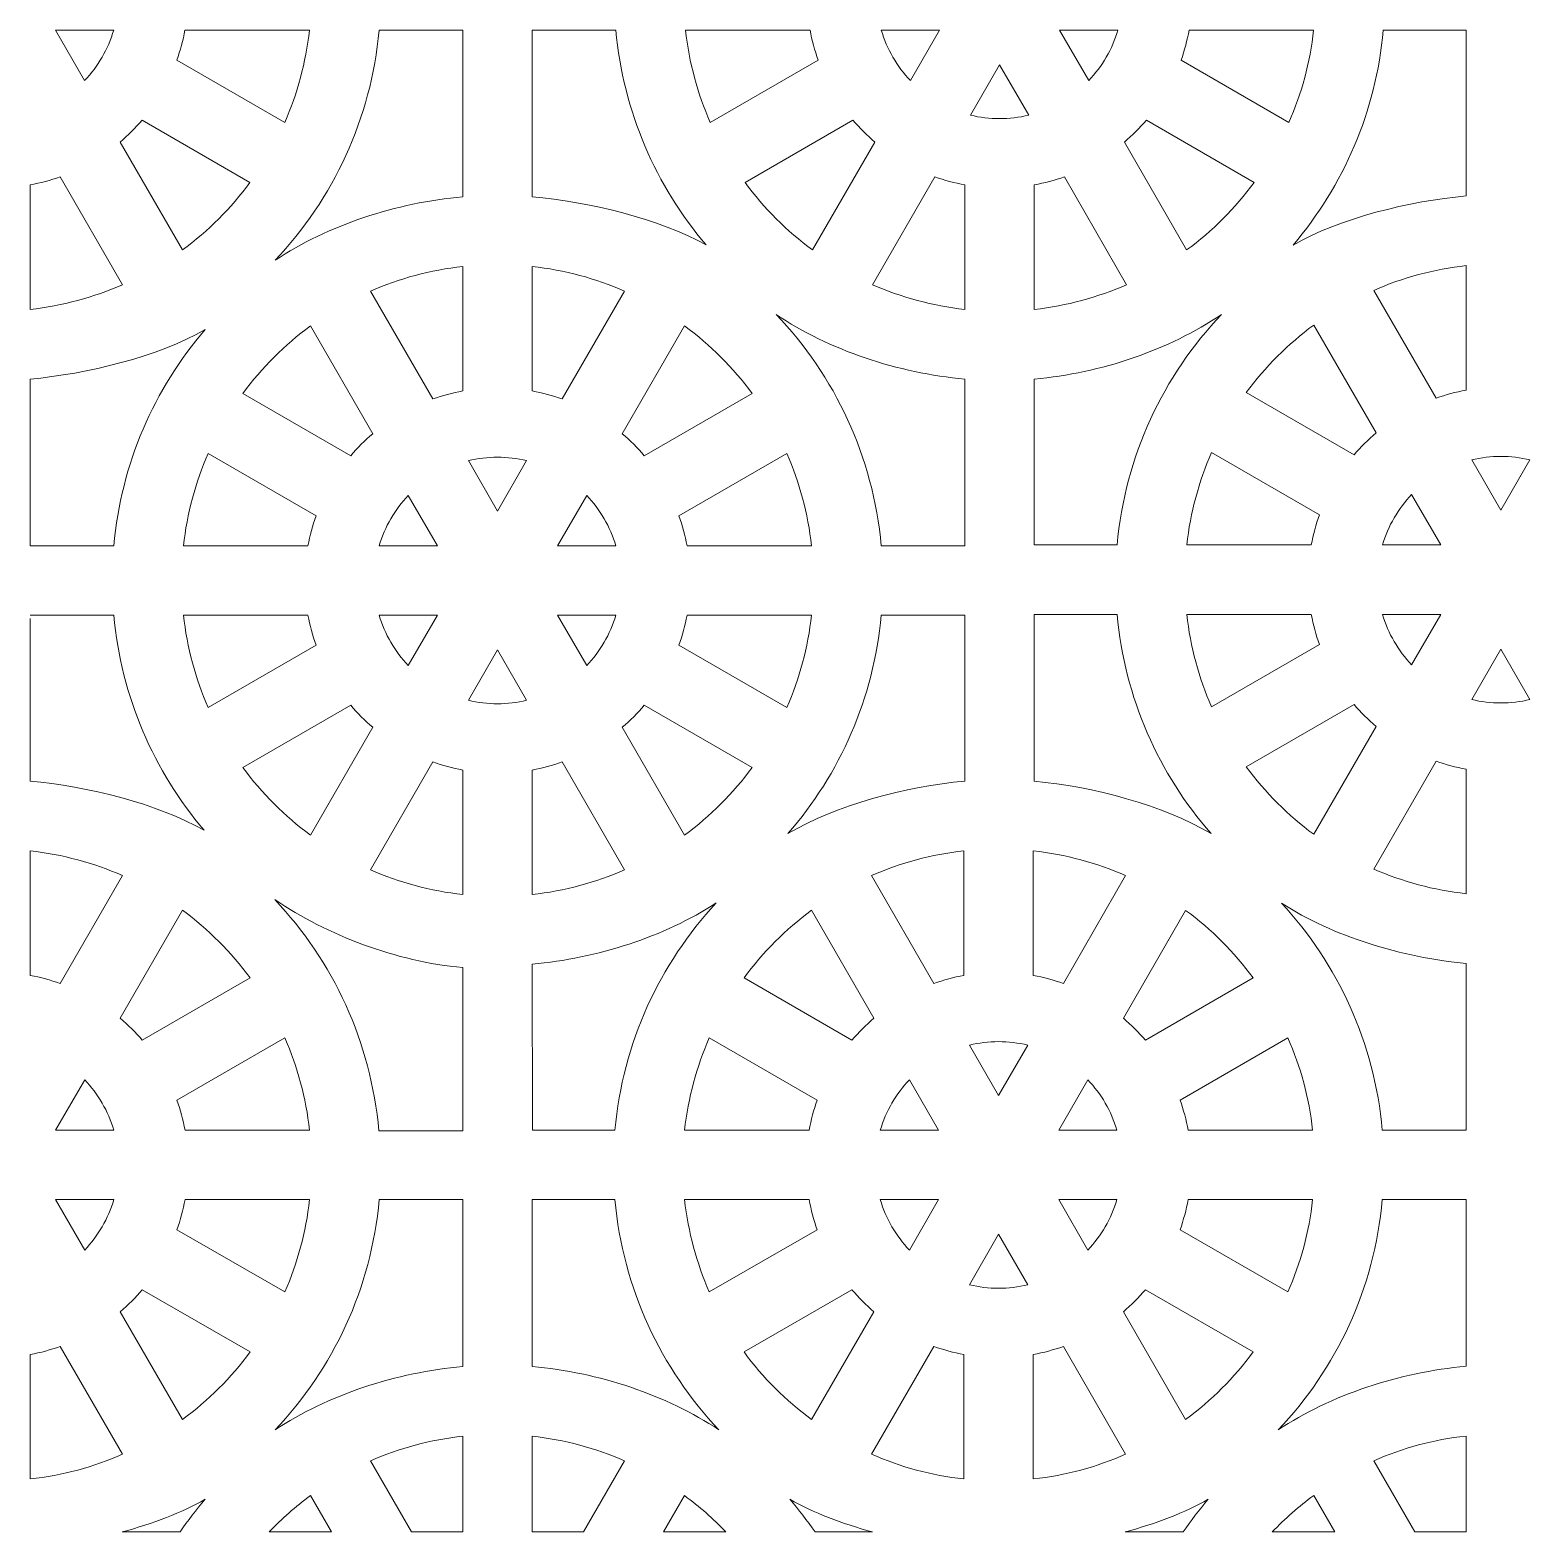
# Model space of a CAD drawing. Header units: centimetres. Extents: x -87 to 87, y -88 to 88.
# Drawn here: x 7.27 to 46.2, y -87.8 to -48.82 of the extents above; entities that cross this region are included whole.
import ezdxf

# ---------------------------------------------------------------- set-up
doc = ezdxf.new("R2010")
doc.units = ezdxf.units.CM
doc.header["$MEASUREMENT"] = 0
doc.layers.add('layer 1', color=7, linetype='Continuous')

msp = doc.modelspace()

# ---------------------------------------------------------------- linework, layer by layer
at = {"layer": 'layer 1', "color": 177, "lineweight": 9}
for points, knots in [([(7.9266, -48.81883), (7.9266, -48.81883), (9.43934, -48.81885), (9.43934, -48.81885), (9.43934, -48.81885), (9.29383, -49.31608), (9.03083, -49.76319), (8.68249, -50.12805), (8.68249, -50.12805), (8.68249, -50.12805), (7.9266, -48.81883), (7.9266, -48.81883)], [0, 0, 0, 0, 0.25, 0.25, 0.25, 0.25, 0.5, 0.5, 0.5, 0.5, 1, 1, 1, 1]), ([(13.87781, -51.21552), (14.20636, -50.46833), (14.42667, -49.6628), (14.51885, -48.81885), (14.51885, -48.81885), (14.51885, -48.81885), (11.28687, -48.81885), (11.28687, -48.81885), (11.28687, -48.81885), (11.23811, -49.087), (11.16794, -49.34772), (11.07822, -49.59914), (11.07822, -49.59914), (11.07822, -49.59914), (13.87781, -51.21552), (13.87781, -51.21552)], [0, 0, 0, 0, 0.2, 0.2, 0.2, 0.2, 0.4, 0.4, 0.4, 0.4, 0.6, 0.6, 0.6, 0.6, 1, 1, 1, 1]), ([(18.50109, -48.81886), (18.50109, -48.81886), (18.50108, -53.14588), (18.50108, -53.14588), (18.50108, -53.14588), (16.78518, -53.29901), (14.98337, -53.88578), (13.62703, -54.79576), (13.62703, -54.79576), (15.1322, -53.20748), (16.12184, -51.12576), (16.32772, -48.81886), (16.32772, -48.81886), (16.32772, -48.81886), (18.50109, -48.81886), (18.50109, -48.81886)], [0, 0, 0, 0, 0.2, 0.2, 0.2, 0.2, 0.4, 0.4, 0.4, 0.4, 0.6, 0.6, 0.6, 0.6, 1, 1, 1, 1]), ([(24.81676, -54.39729), (23.6109, -53.7147), (21.7517, -53.27533), (20.30109, -53.14589), (20.30109, -53.14589), (20.30109, -53.14589), (20.30059, -48.81885), (20.30059, -48.81885), (20.30059, -48.81885), (20.30059, -48.81885), (22.47403, -48.81885), (22.47403, -48.81885), (22.47403, -48.81885), (22.66311, -50.93753), (23.5133, -52.86628), (24.81676, -54.39729)], [0, 0, 0, 0, 0.2, 0.2, 0.2, 0.2, 0.4, 0.4, 0.4, 0.4, 0.6, 0.6, 0.6, 0.6, 1, 1, 1, 1]), ([(24.28292, -48.81885), (24.28292, -48.81885), (27.5149, -48.81883), (27.5149, -48.81883), (27.5149, -48.81883), (27.56368, -49.08702), (27.63374, -49.34779), (27.72347, -49.59924), (27.72347, -49.59924), (27.72347, -49.59924), (24.92405, -51.2155), (24.92405, -51.2155), (24.92405, -51.2155), (24.5955, -50.4683), (24.37511, -49.66281), (24.28292, -48.81885)], [0, 0, 0, 0, 0.2, 0.2, 0.2, 0.2, 0.4, 0.4, 0.4, 0.4, 0.6, 0.6, 0.6, 0.6, 1, 1, 1, 1]), ([(30.11933, -50.12808), (30.11933, -50.12808), (30.87522, -48.81885), (30.87522, -48.81885), (30.87522, -48.81885), (30.87522, -48.81885), (29.36244, -48.81885), (29.36244, -48.81885), (29.36244, -48.81885), (29.50794, -49.31605), (29.77096, -49.76318), (30.11933, -50.12808)], [0, 0, 0, 0, 0.25, 0.25, 0.25, 0.25, 0.5, 0.5, 0.5, 0.5, 1, 1, 1, 1]), ([(33.99296, -48.81883), (33.99296, -48.81883), (35.5057, -48.81885), (35.5057, -48.81885), (35.5057, -48.81885), (35.36019, -49.31608), (35.09719, -49.76319), (34.74885, -50.12805), (34.74885, -50.12805), (34.74885, -50.12805), (33.99296, -48.81883), (33.99296, -48.81883)], [0, 0, 0, 0, 0.25, 0.25, 0.25, 0.25, 0.5, 0.5, 0.5, 0.5, 1, 1, 1, 1]), ([(39.94417, -51.21552), (40.27272, -50.46833), (40.49303, -49.6628), (40.58521, -48.81885), (40.58521, -48.81885), (40.58521, -48.81885), (37.35323, -48.81885), (37.35323, -48.81885), (37.35323, -48.81885), (37.30447, -49.087), (37.2343, -49.34772), (37.14458, -49.59914), (37.14458, -49.59914), (37.14458, -49.59914), (39.94417, -51.21552), (39.94417, -51.21552)], [0, 0, 0, 0, 0.2, 0.2, 0.2, 0.2, 0.4, 0.4, 0.4, 0.4, 0.6, 0.6, 0.6, 0.6, 1, 1, 1, 1]), ([(44.54434, -48.81885), (44.54434, -48.81885), (44.54435, -53.12497), (44.54435, -53.12497), (44.54435, -53.12497), (43.07804, -53.25582), (41.2657, -53.70334), (40.05024, -54.3986), (40.05024, -54.3986), (41.35432, -52.86738), (42.20495, -50.93815), (42.39408, -48.81886), (42.39408, -48.81886), (42.39408, -48.81886), (44.54434, -48.81885), (44.54434, -48.81885)], [0, 0, 0, 0, 0.2, 0.2, 0.2, 0.2, 0.4, 0.4, 0.4, 0.4, 0.6, 0.6, 0.6, 0.6, 1, 1, 1, 1]), ([(31.67775, -51.02883), (31.67775, -51.02883), (32.43408, -49.71882), (32.43408, -49.71882), (32.43408, -49.71882), (32.43408, -49.71882), (33.19046, -51.02885), (33.19046, -51.02885), (33.19046, -51.02885), (32.6957, -51.14884), (32.17251, -51.14879), (31.67775, -51.02883)], [0, 0, 0, 0, 0.25, 0.25, 0.25, 0.25, 0.5, 0.5, 0.5, 0.5, 1, 1, 1, 1]), ([(9.60624, -51.72805), (9.60624, -51.72805), (11.22245, -54.52744), (11.22245, -54.52744), (11.22245, -54.52744), (11.89185, -54.03482), (12.48375, -53.44293), (12.97637, -52.77353), (12.97637, -52.77353), (12.97637, -52.77353), (10.17701, -51.15727), (10.17701, -51.15727), (10.17701, -51.15727), (10.00238, -51.36247), (9.81145, -51.55341), (9.60624, -51.72805)], [0, 0, 0, 0, 0.2, 0.2, 0.2, 0.2, 0.4, 0.4, 0.4, 0.4, 0.6, 0.6, 0.6, 0.6, 1, 1, 1, 1]), ([(27.57934, -54.52745), (26.90994, -54.03483), (26.31808, -53.44293), (25.82545, -52.77353), (25.82545, -52.77353), (25.82545, -52.77353), (28.6247, -51.15738), (28.6247, -51.15738), (28.6247, -51.15738), (28.79935, -51.3626), (28.99031, -51.55353), (29.19552, -51.72817), (29.19552, -51.72817), (29.19552, -51.72817), (27.57934, -54.52745), (27.57934, -54.52745)], [0, 0, 0, 0, 0.2, 0.2, 0.2, 0.2, 0.4, 0.4, 0.4, 0.4, 0.6, 0.6, 0.6, 0.6, 1, 1, 1, 1]), ([(35.6726, -51.72805), (35.6726, -51.72805), (37.28881, -54.52744), (37.28881, -54.52744), (37.28881, -54.52744), (37.95821, -54.03482), (38.55011, -53.44293), (39.04273, -52.77353), (39.04273, -52.77353), (39.04273, -52.77353), (36.24337, -51.15727), (36.24337, -51.15727), (36.24337, -51.15727), (36.06874, -51.36247), (35.87781, -51.55341), (35.6726, -51.72805)], [0, 0, 0, 0, 0.2, 0.2, 0.2, 0.2, 0.4, 0.4, 0.4, 0.4, 0.6, 0.6, 0.6, 0.6, 1, 1, 1, 1]), ([(7.26769, -56.06989), (7.26769, -56.06989), (7.26769, -52.83798), (7.26769, -52.83798), (7.26769, -52.83798), (7.53587, -52.78921), (7.79663, -52.71904), (8.04808, -52.6293), (8.04808, -52.6293), (8.04808, -52.6293), (9.66443, -55.42889), (9.66443, -55.42889), (9.66443, -55.42889), (8.91721, -55.75745), (8.11165, -55.9777), (7.26769, -56.06989)], [0, 0, 0, 0, 0.2, 0.2, 0.2, 0.2, 0.4, 0.4, 0.4, 0.4, 0.6, 0.6, 0.6, 0.6, 1, 1, 1, 1]), ([(30.75371, -52.62932), (30.75371, -52.62932), (29.1375, -55.42865), (29.1375, -55.42865), (29.1375, -55.42865), (29.8847, -55.75721), (30.6901, -55.97764), (31.53405, -56.06981), (31.53405, -56.06981), (31.53405, -56.06981), (31.53405, -52.83799), (31.53405, -52.83799), (31.53405, -52.83799), (31.26588, -52.78923), (31.00515, -52.71905), (30.75371, -52.62932)], [0, 0, 0, 0, 0.2, 0.2, 0.2, 0.2, 0.4, 0.4, 0.4, 0.4, 0.6, 0.6, 0.6, 0.6, 1, 1, 1, 1]), ([(33.33405, -56.06989), (33.33405, -56.06989), (33.33405, -52.83798), (33.33405, -52.83798), (33.33405, -52.83798), (33.60223, -52.78921), (33.86299, -52.71904), (34.11444, -52.6293), (34.11444, -52.6293), (34.11444, -52.6293), (35.73079, -55.42889), (35.73079, -55.42889), (35.73079, -55.42889), (34.98357, -55.75745), (34.17801, -55.9777), (33.33405, -56.06989)], [0, 0, 0, 0, 0.2, 0.2, 0.2, 0.2, 0.4, 0.4, 0.4, 0.4, 0.6, 0.6, 0.6, 0.6, 1, 1, 1, 1]), ([(18.50109, -54.95476), (18.50109, -54.95476), (18.50112, -58.18672), (18.50112, -58.18672), (18.50112, -58.18672), (18.23292, -58.2355), (17.97216, -58.30562), (17.72071, -58.39535), (17.72071, -58.39535), (17.72071, -58.39535), (16.10437, -55.5958), (16.10437, -55.5958), (16.10437, -55.5958), (16.85158, -55.26724), (17.65713, -55.04692), (18.50109, -54.95476)], [0, 0, 0, 0, 0.2, 0.2, 0.2, 0.2, 0.4, 0.4, 0.4, 0.4, 0.6, 0.6, 0.6, 0.6, 1, 1, 1, 1]), ([(21.0815, -58.39542), (20.83004, -58.30569), (20.56927, -58.2355), (20.30106, -58.18672), (20.30106, -58.18672), (20.30106, -58.18672), (20.30109, -54.95476), (20.30109, -54.95476), (20.30109, -54.95476), (21.14505, -55.04693), (21.95047, -55.26753), (22.69769, -55.59609), (22.69769, -55.59609), (22.69769, -55.59609), (21.0815, -58.39542), (21.0815, -58.39542)], [0, 0, 0, 0, 0.2, 0.2, 0.2, 0.2, 0.4, 0.4, 0.4, 0.4, 0.6, 0.6, 0.6, 0.6, 1, 1, 1, 1]), ([(43.76399, -58.37449), (43.76399, -58.37449), (42.14778, -55.57516), (42.14778, -55.57516), (42.14778, -55.57516), (42.89498, -55.2466), (43.70038, -55.02617), (44.54433, -54.934), (44.54433, -54.934), (44.54433, -54.934), (44.54433, -58.16582), (44.54433, -58.16582), (44.54433, -58.16582), (44.27616, -58.21458), (44.01543, -58.28476), (43.76399, -58.37449)], [0, 0, 0, 0, 0.2, 0.2, 0.2, 0.2, 0.4, 0.4, 0.4, 0.4, 0.6, 0.6, 0.6, 0.6, 1, 1, 1, 1]), ([(14.54641, -56.49731), (13.87699, -56.98995), (13.28506, -57.58177), (12.79244, -58.25116), (12.79244, -58.25116), (12.79244, -58.25116), (15.59181, -59.86737), (15.59181, -59.86737), (15.59181, -59.86737), (15.76645, -59.66217), (15.95738, -59.47127), (16.1626, -59.29662), (16.1626, -59.29662), (16.1626, -59.29662), (14.54641, -56.49731), (14.54641, -56.49731)], [0, 0, 0, 0, 0.2, 0.2, 0.2, 0.2, 0.4, 0.4, 0.4, 0.4, 0.6, 0.6, 0.6, 0.6, 1, 1, 1, 1]), ([(26.0097, -58.25122), (25.51708, -57.58179), (24.92506, -56.9903), (24.25563, -56.49764), (24.25563, -56.49764), (24.25563, -56.49764), (22.63963, -59.29663), (22.63963, -59.29663), (22.63963, -59.29663), (22.84483, -59.47126), (23.03575, -59.66218), (23.21039, -59.86739), (23.21039, -59.86739), (23.21039, -59.86739), (26.0097, -58.25122), (26.0097, -58.25122)], [0, 0, 0, 0, 0.2, 0.2, 0.2, 0.2, 0.4, 0.4, 0.4, 0.4, 0.6, 0.6, 0.6, 0.6, 1, 1, 1, 1]), ([(26.63276, -56.19985), (27.99845, -57.12643), (29.79995, -57.72408), (31.53407, -57.87884), (31.53407, -57.87884), (31.53407, -57.87884), (31.53406, -62.20595), (31.53406, -62.20595), (31.53406, -62.20595), (31.53406, -62.20595), (29.36113, -62.20595), (29.36113, -62.20595), (29.36113, -62.20595), (29.154, -59.8849), (28.15348, -57.79179), (26.63276, -56.19985)], [0, 0, 0, 0, 0.2, 0.2, 0.2, 0.2, 0.4, 0.4, 0.4, 0.4, 0.6, 0.6, 0.6, 0.6, 1, 1, 1, 1]), ([(33.33353, -62.18496), (33.33353, -62.18496), (33.33325, -57.87891), (33.33325, -57.87891), (33.33325, -57.87891), (35.06848, -57.72421), (36.82769, -57.12601), (38.19402, -56.19853), (38.19402, -56.19853), (36.68378, -57.78802), (35.69059, -59.87346), (35.48431, -62.18496), (35.48431, -62.18496), (35.48431, -62.18496), (33.33353, -62.18496), (33.33353, -62.18496)], [0, 0, 0, 0, 0.2, 0.2, 0.2, 0.2, 0.4, 0.4, 0.4, 0.4, 0.6, 0.6, 0.6, 0.6, 1, 1, 1, 1]), ([(40.58962, -56.47636), (39.92022, -56.96898), (39.32836, -57.56088), (38.83573, -58.23028), (38.83573, -58.23028), (38.83573, -58.23028), (41.63498, -59.84643), (41.63498, -59.84643), (41.63498, -59.84643), (41.80963, -59.64121), (42.00059, -59.45028), (42.2058, -59.27564), (42.2058, -59.27564), (42.2058, -59.27564), (40.58962, -56.47636), (40.58962, -56.47636)], [0, 0, 0, 0, 0.2, 0.2, 0.2, 0.2, 0.4, 0.4, 0.4, 0.4, 0.6, 0.6, 0.6, 0.6, 1, 1, 1, 1]), ([(7.26712, -62.20595), (7.26712, -62.20595), (9.44107, -62.20595), (9.44107, -62.20595), (9.44107, -62.20595), (9.63144, -60.0726), (10.49209, -58.1318), (11.81088, -56.59574), (11.81088, -56.59574), (10.59113, -57.29654), (8.74012, -57.74756), (7.26689, -57.87891), (7.26689, -57.87891), (7.26689, -57.87891), (7.26712, -62.20595), (7.26712, -62.20595)], [0, 0, 0, 0, 0.2, 0.2, 0.2, 0.2, 0.4, 0.4, 0.4, 0.4, 0.6, 0.6, 0.6, 0.6, 1, 1, 1, 1]), ([(11.89102, -59.80919), (11.56245, -60.55642), (11.34212, -61.36196), (11.24995, -62.20594), (11.24995, -62.20594), (11.24995, -62.20594), (14.4819, -62.20602), (14.4819, -62.20602), (14.4819, -62.20602), (14.53066, -61.93779), (14.60075, -61.67696), (14.69051, -61.42546), (14.69051, -61.42546), (14.69051, -61.42546), (11.89102, -59.80919), (11.89102, -59.80919)], [0, 0, 0, 0, 0.2, 0.2, 0.2, 0.2, 0.4, 0.4, 0.4, 0.4, 0.6, 0.6, 0.6, 0.6, 1, 1, 1, 1]), ([(20.15748, -59.99584), (20.15748, -59.99584), (19.40111, -61.30593), (19.40111, -61.30593), (19.40111, -61.30593), (19.40111, -61.30593), (18.64479, -59.99584), (18.64479, -59.99584), (18.64479, -59.99584), (19.13947, -59.87592), (19.6628, -59.87591), (20.15748, -59.99584)], [0, 0, 0, 0, 0.25, 0.25, 0.25, 0.25, 0.5, 0.5, 0.5, 0.5, 1, 1, 1, 1]), ([(26.91122, -59.80919), (26.91122, -59.80919), (24.11161, -61.42553), (24.11161, -61.42553), (24.11161, -61.42553), (24.20134, -61.677), (24.27169, -61.93773), (24.32046, -62.20595), (24.32046, -62.20595), (24.32046, -62.20595), (27.55225, -62.20595), (27.55225, -62.20595), (27.55225, -62.20595), (27.46008, -61.36197), (27.23977, -60.5564), (26.91122, -59.80919)], [0, 0, 0, 0, 0.2, 0.2, 0.2, 0.2, 0.4, 0.4, 0.4, 0.4, 0.6, 0.6, 0.6, 0.6, 1, 1, 1, 1]), ([(37.2932, -62.18496), (37.2932, -62.18496), (40.52518, -62.18498), (40.52518, -62.18498), (40.52518, -62.18498), (40.57396, -61.91679), (40.64402, -61.65602), (40.73375, -61.40457), (40.73375, -61.40457), (40.73375, -61.40457), (37.93433, -59.78831), (37.93433, -59.78831), (37.93433, -59.78831), (37.60578, -60.53551), (37.38539, -61.341), (37.2932, -62.18496)], [0, 0, 0, 0, 0.2, 0.2, 0.2, 0.2, 0.4, 0.4, 0.4, 0.4, 0.6, 0.6, 0.6, 0.6, 1, 1, 1, 1]), ([(44.68803, -59.97498), (44.68803, -59.97498), (45.44436, -61.28499), (45.44436, -61.28499), (45.44436, -61.28499), (45.44436, -61.28499), (46.20074, -59.97496), (46.20074, -59.97496), (46.20074, -59.97496), (45.70598, -59.85497), (45.18279, -59.85502), (44.68803, -59.97498)], [0, 0, 0, 0, 0.25, 0.25, 0.25, 0.25, 0.5, 0.5, 0.5, 0.5, 1, 1, 1, 1]), ([(17.08638, -60.89665), (17.08638, -60.89665), (17.84227, -62.20595), (17.84227, -62.20595), (17.84227, -62.20595), (17.84227, -62.20595), (16.32947, -62.20595), (16.32947, -62.20595), (16.32947, -62.20595), (16.47497, -61.70872), (16.73799, -61.26158), (17.08638, -60.89665)], [0, 0, 0, 0, 0.25, 0.25, 0.25, 0.25, 0.5, 0.5, 0.5, 0.5, 1, 1, 1, 1]), ([(20.95995, -62.20595), (20.95995, -62.20595), (21.71589, -60.89665), (21.71589, -60.89665), (21.71589, -60.89665), (22.06425, -61.26154), (22.32722, -61.70869), (22.47272, -62.20595), (22.47272, -62.20595), (22.47272, -62.20595), (20.95995, -62.20595), (20.95995, -62.20595)], [0, 0, 0, 0, 0.25, 0.25, 0.25, 0.25, 0.5, 0.5, 0.5, 0.5, 1, 1, 1, 1]), ([(43.12961, -60.87573), (43.12961, -60.87573), (43.8855, -62.18496), (43.8855, -62.18496), (43.8855, -62.18496), (43.8855, -62.18496), (42.37272, -62.18496), (42.37272, -62.18496), (42.37272, -62.18496), (42.51822, -61.68776), (42.78124, -61.24063), (43.12961, -60.87573)], [0, 0, 0, 0, 0.25, 0.25, 0.25, 0.25, 0.5, 0.5, 0.5, 0.5, 1, 1, 1, 1]), ([(7.26713, -64.00595), (7.26713, -64.00595), (7.27713, -64.00595), (7.27713, -64.00595), (7.27713, -64.00595), (7.27713, -64.00595), (9.44107, -64.00595), (9.44107, -64.00595), (9.44107, -64.00595), (9.63036, -66.12703), (10.48227, -68.05775), (11.78825, -69.5896), (11.78825, -69.5896), (10.57255, -68.89421), (8.73631, -68.44666), (7.26971, -68.3159), (7.26971, -68.3159), (7.26971, -68.3159), (7.27051, -64.09248), (7.27051, -64.09248)], [0, 0, 0, 0, 0.16666667, 0.16666667, 0.16666667, 0.16666667, 0.33333333, 0.33333333, 0.33333333, 0.33333333, 0.5, 0.5, 0.5, 0.5, 0.66666667, 0.66666667, 0.66666667, 0.66666667, 1, 1, 1, 1]), ([(11.24996, -64.00595), (11.24996, -64.00595), (14.48194, -64.00593), (14.48194, -64.00593), (14.48194, -64.00593), (14.53072, -64.27412), (14.60078, -64.53489), (14.69051, -64.78634), (14.69051, -64.78634), (14.69051, -64.78634), (11.89109, -66.4026), (11.89109, -66.4026), (11.89109, -66.4026), (11.56254, -65.6554), (11.34215, -64.84991), (11.24996, -64.00595)], [0, 0, 0, 0, 0.2, 0.2, 0.2, 0.2, 0.4, 0.4, 0.4, 0.4, 0.6, 0.6, 0.6, 0.6, 1, 1, 1, 1]), ([(17.08637, -65.31518), (17.08637, -65.31518), (17.84226, -64.00595), (17.84226, -64.00595), (17.84226, -64.00595), (17.84226, -64.00595), (16.32948, -64.00595), (16.32948, -64.00595), (16.32948, -64.00595), (16.47498, -64.50315), (16.738, -64.95028), (17.08637, -65.31518)], [0, 0, 0, 0, 0.25, 0.25, 0.25, 0.25, 0.5, 0.5, 0.5, 0.5, 1, 1, 1, 1]), ([(20.96, -64.00593), (20.96, -64.00593), (22.47274, -64.00595), (22.47274, -64.00595), (22.47274, -64.00595), (22.32723, -64.50318), (22.06423, -64.95029), (21.71589, -65.31515), (21.71589, -65.31515), (21.71589, -65.31515), (20.96, -64.00593), (20.96, -64.00593)], [0, 0, 0, 0, 0.25, 0.25, 0.25, 0.25, 0.5, 0.5, 0.5, 0.5, 1, 1, 1, 1]), ([(26.91121, -66.40262), (27.23976, -65.65543), (27.46007, -64.8499), (27.55225, -64.00595), (27.55225, -64.00595), (27.55225, -64.00595), (24.32027, -64.00595), (24.32027, -64.00595), (24.32027, -64.00595), (24.27151, -64.2741), (24.20134, -64.53482), (24.11162, -64.78624), (24.11162, -64.78624), (24.11162, -64.78624), (26.91121, -66.40262), (26.91121, -66.40262)], [0, 0, 0, 0, 0.2, 0.2, 0.2, 0.2, 0.4, 0.4, 0.4, 0.4, 0.6, 0.6, 0.6, 0.6, 1, 1, 1, 1]), ([(31.53405, -64.00595), (31.53405, -64.00595), (31.52995, -68.31373), (31.52995, -68.31373), (31.52995, -68.31373), (30.00357, -68.44994), (28.19075, -68.93147), (26.93924, -69.67625), (26.93924, -69.67625), (28.28741, -68.13087), (29.16824, -66.16724), (29.36112, -64.00596), (29.36112, -64.00596), (29.36112, -64.00596), (31.53405, -64.00595), (31.53405, -64.00595)], [0, 0, 0, 0, 0.2, 0.2, 0.2, 0.2, 0.4, 0.4, 0.4, 0.4, 0.6, 0.6, 0.6, 0.6, 1, 1, 1, 1]), ([(37.92402, -69.6757), (36.67653, -68.93242), (34.85665, -68.45406), (33.33171, -68.31798), (33.33171, -68.31798), (33.33171, -68.31798), (33.332, -63.98496), (33.332, -63.98496), (33.332, -63.98496), (33.332, -63.98496), (35.48431, -63.98496), (35.48431, -63.98496), (35.48431, -63.98496), (35.67802, -66.15577), (36.56578, -68.12719), (37.92402, -69.6757)], [0, 0, 0, 0, 0.2, 0.2, 0.2, 0.2, 0.4, 0.4, 0.4, 0.4, 0.6, 0.6, 0.6, 0.6, 1, 1, 1, 1]), ([(37.93426, -66.38172), (37.60569, -65.63449), (37.38536, -64.82895), (37.29319, -63.98497), (37.29319, -63.98497), (37.29319, -63.98497), (40.52514, -63.98489), (40.52514, -63.98489), (40.52514, -63.98489), (40.5739, -64.25312), (40.64399, -64.51395), (40.73375, -64.76545), (40.73375, -64.76545), (40.73375, -64.76545), (37.93426, -66.38172), (37.93426, -66.38172)], [0, 0, 0, 0, 0.2, 0.2, 0.2, 0.2, 0.4, 0.4, 0.4, 0.4, 0.6, 0.6, 0.6, 0.6, 1, 1, 1, 1]), ([(43.12962, -65.29426), (43.12962, -65.29426), (43.88551, -63.98496), (43.88551, -63.98496), (43.88551, -63.98496), (43.88551, -63.98496), (42.37271, -63.98496), (42.37271, -63.98496), (42.37271, -63.98496), (42.51821, -64.48219), (42.78123, -64.92933), (43.12962, -65.29426)], [0, 0, 0, 0, 0.25, 0.25, 0.25, 0.25, 0.5, 0.5, 0.5, 0.5, 1, 1, 1, 1]), ([(18.64479, -66.21593), (18.64479, -66.21593), (19.40112, -64.90592), (19.40112, -64.90592), (19.40112, -64.90592), (19.40112, -64.90592), (20.1575, -66.21595), (20.1575, -66.21595), (20.1575, -66.21595), (19.66274, -66.33594), (19.13955, -66.33589), (18.64479, -66.21593)], [0, 0, 0, 0, 0.25, 0.25, 0.25, 0.25, 0.5, 0.5, 0.5, 0.5, 1, 1, 1, 1]), ([(46.20072, -66.19507), (46.20072, -66.19507), (45.44435, -64.88498), (45.44435, -64.88498), (45.44435, -64.88498), (45.44435, -64.88498), (44.68803, -66.19507), (44.68803, -66.19507), (44.68803, -66.19507), (45.18271, -66.31499), (45.70604, -66.315), (46.20072, -66.19507)], [0, 0, 0, 0, 0.25, 0.25, 0.25, 0.25, 0.5, 0.5, 0.5, 0.5, 1, 1, 1, 1]), ([(14.54638, -69.71455), (13.87698, -69.22193), (13.28512, -68.63003), (12.79249, -67.96063), (12.79249, -67.96063), (12.79249, -67.96063), (15.59174, -66.34448), (15.59174, -66.34448), (15.59174, -66.34448), (15.76639, -66.5497), (15.95735, -66.74063), (16.16256, -66.91527), (16.16256, -66.91527), (16.16256, -66.91527), (14.54638, -69.71455), (14.54638, -69.71455)], [0, 0, 0, 0, 0.2, 0.2, 0.2, 0.2, 0.4, 0.4, 0.4, 0.4, 0.6, 0.6, 0.6, 0.6, 1, 1, 1, 1]), ([(22.63964, -66.91515), (22.63964, -66.91515), (24.25585, -69.71454), (24.25585, -69.71454), (24.25585, -69.71454), (24.92525, -69.22192), (25.51715, -68.63003), (26.00977, -67.96063), (26.00977, -67.96063), (26.00977, -67.96063), (23.21041, -66.34437), (23.21041, -66.34437), (23.21041, -66.34437), (23.03578, -66.54957), (22.84485, -66.74051), (22.63964, -66.91515)], [0, 0, 0, 0, 0.2, 0.2, 0.2, 0.2, 0.4, 0.4, 0.4, 0.4, 0.6, 0.6, 0.6, 0.6, 1, 1, 1, 1]), ([(40.58965, -69.6936), (39.92023, -69.20096), (39.3283, -68.60914), (38.83568, -67.93975), (38.83568, -67.93975), (38.83568, -67.93975), (41.63505, -66.32354), (41.63505, -66.32354), (41.63505, -66.32354), (41.80969, -66.52874), (42.00062, -66.71964), (42.20584, -66.89429), (42.20584, -66.89429), (42.20584, -66.89429), (40.58965, -69.6936), (40.58965, -69.6936)], [0, 0, 0, 0, 0.2, 0.2, 0.2, 0.2, 0.4, 0.4, 0.4, 0.4, 0.6, 0.6, 0.6, 0.6, 1, 1, 1, 1]), ([(17.72075, -67.81642), (17.72075, -67.81642), (16.10454, -70.61575), (16.10454, -70.61575), (16.10454, -70.61575), (16.85174, -70.94431), (17.65714, -71.16474), (18.50109, -71.25691), (18.50109, -71.25691), (18.50109, -71.25691), (18.50109, -68.02509), (18.50109, -68.02509), (18.50109, -68.02509), (18.23292, -67.97633), (17.97219, -67.90615), (17.72075, -67.81642)], [0, 0, 0, 0, 0.2, 0.2, 0.2, 0.2, 0.4, 0.4, 0.4, 0.4, 0.6, 0.6, 0.6, 0.6, 1, 1, 1, 1]), ([(20.30109, -71.25699), (20.30109, -71.25699), (20.30109, -68.02508), (20.30109, -68.02508), (20.30109, -68.02508), (20.56927, -67.97631), (20.83003, -67.90614), (21.08148, -67.8164), (21.08148, -67.8164), (21.08148, -67.8164), (22.69783, -70.61599), (22.69783, -70.61599), (22.69783, -70.61599), (21.95061, -70.94455), (21.14505, -71.1648), (20.30109, -71.25699)], [0, 0, 0, 0, 0.2, 0.2, 0.2, 0.2, 0.4, 0.4, 0.4, 0.4, 0.6, 0.6, 0.6, 0.6, 1, 1, 1, 1]), ([(44.54433, -71.23615), (44.54433, -71.23615), (44.54436, -68.00419), (44.54436, -68.00419), (44.54436, -68.00419), (44.27616, -67.95541), (44.0154, -67.88529), (43.76395, -67.79556), (43.76395, -67.79556), (43.76395, -67.79556), (42.14761, -70.59511), (42.14761, -70.59511), (42.14761, -70.59511), (42.89482, -70.92367), (43.70037, -71.14399), (44.54433, -71.23615)], [0, 0, 0, 0, 0.2, 0.2, 0.2, 0.2, 0.4, 0.4, 0.4, 0.4, 0.6, 0.6, 0.6, 0.6, 1, 1, 1, 1]), ([(7.27051, -70.12492), (7.27051, -70.12492), (7.27051, -73.35683), (7.27051, -73.35683), (7.27051, -73.35683), (7.53869, -73.4056), (7.79945, -73.47577), (8.0509, -73.56551), (8.0509, -73.56551), (8.0509, -73.56551), (9.66725, -70.76592), (9.66725, -70.76592), (9.66725, -70.76592), (8.92003, -70.43736), (8.11447, -70.21711), (7.27051, -70.12492)], [0, 0, 0, 0, 0.2, 0.2, 0.2, 0.2, 0.4, 0.4, 0.4, 0.4, 0.6, 0.6, 0.6, 0.6, 1, 1, 1, 1]), ([(31.50855, -70.12476), (31.50855, -70.12476), (31.50858, -73.35672), (31.50858, -73.35672), (31.50858, -73.35672), (31.24038, -73.4055), (30.97962, -73.47562), (30.72817, -73.56535), (30.72817, -73.56535), (30.72817, -73.56535), (29.11183, -70.7658), (29.11183, -70.7658), (29.11183, -70.7658), (29.85904, -70.43724), (30.66459, -70.21692), (31.50855, -70.12476)], [0, 0, 0, 0, 0.2, 0.2, 0.2, 0.2, 0.4, 0.4, 0.4, 0.4, 0.6, 0.6, 0.6, 0.6, 1, 1, 1, 1]), ([(34.08896, -73.56542), (33.8375, -73.47569), (33.57673, -73.4055), (33.30852, -73.35672), (33.30852, -73.35672), (33.30852, -73.35672), (33.30855, -70.12476), (33.30855, -70.12476), (33.30855, -70.12476), (34.15251, -70.21693), (34.95793, -70.43753), (35.70515, -70.76609), (35.70515, -70.76609), (35.70515, -70.76609), (34.08896, -73.56542), (34.08896, -73.56542)], [0, 0, 0, 0, 0.2, 0.2, 0.2, 0.2, 0.4, 0.4, 0.4, 0.4, 0.6, 0.6, 0.6, 0.6, 1, 1, 1, 1]), ([(9.60906, -74.46676), (9.60906, -74.46676), (11.22527, -71.66737), (11.22527, -71.66737), (11.22527, -71.66737), (11.89467, -72.15999), (12.48657, -72.75188), (12.97919, -73.42128), (12.97919, -73.42128), (12.97919, -73.42128), (10.17983, -75.03754), (10.17983, -75.03754), (10.17983, -75.03754), (10.0052, -74.83234), (9.81427, -74.6414), (9.60906, -74.46676)], [0, 0, 0, 0, 0.2, 0.2, 0.2, 0.2, 0.4, 0.4, 0.4, 0.4, 0.6, 0.6, 0.6, 0.6, 1, 1, 1, 1]), ([(18.49767, -77.38805), (18.49767, -77.38805), (16.32198, -77.39294), (16.32198, -77.39294), (16.32198, -77.39294), (16.11569, -75.08144), (15.13107, -72.97902), (13.62084, -71.38954), (13.62084, -71.38954), (14.98571, -72.31463), (16.76915, -72.99888), (18.50165, -73.15349), (18.50165, -73.15349), (18.50165, -73.15349), (18.49767, -77.38805), (18.49767, -77.38805)], [0, 0, 0, 0, 0.2, 0.2, 0.2, 0.2, 0.4, 0.4, 0.4, 0.4, 0.6, 0.6, 0.6, 0.6, 1, 1, 1, 1]), ([(20.30547, -77.37595), (20.30547, -77.37595), (20.30029, -73.06601), (20.30029, -73.06601), (20.30029, -73.06601), (21.97833, -72.91639), (23.74016, -72.35207), (25.07673, -71.47628), (25.07673, -71.47628), (23.6123, -73.05457), (22.65107, -75.10628), (22.44853, -77.37595), (22.44853, -77.37595), (22.44853, -77.37595), (20.30547, -77.37595), (20.30547, -77.37595)], [0, 0, 0, 0, 0.2, 0.2, 0.2, 0.2, 0.4, 0.4, 0.4, 0.4, 0.6, 0.6, 0.6, 0.6, 1, 1, 1, 1]), ([(27.55387, -71.66731), (26.88445, -72.15995), (26.29252, -72.75177), (25.7999, -73.42116), (25.7999, -73.42116), (25.7999, -73.42116), (28.59927, -75.03737), (28.59927, -75.03737), (28.59927, -75.03737), (28.77391, -74.83217), (28.96484, -74.64127), (29.17006, -74.46662), (29.17006, -74.46662), (29.17006, -74.46662), (27.55387, -71.66731), (27.55387, -71.66731)], [0, 0, 0, 0, 0.2, 0.2, 0.2, 0.2, 0.4, 0.4, 0.4, 0.4, 0.6, 0.6, 0.6, 0.6, 1, 1, 1, 1]), ([(39.01716, -73.42122), (38.52454, -72.75179), (37.93252, -72.1603), (37.26309, -71.66764), (37.26309, -71.66764), (37.26309, -71.66764), (35.64709, -74.46663), (35.64709, -74.46663), (35.64709, -74.46663), (35.85229, -74.64126), (36.04321, -74.83218), (36.21785, -75.03739), (36.21785, -75.03739), (36.21785, -75.03739), (39.01716, -73.42122), (39.01716, -73.42122)], [0, 0, 0, 0, 0.2, 0.2, 0.2, 0.2, 0.4, 0.4, 0.4, 0.4, 0.6, 0.6, 0.6, 0.6, 1, 1, 1, 1]), ([(44.54433, -77.37595), (44.54433, -77.37595), (44.54432, -73.04503), (44.54432, -73.04503), (44.54432, -73.04503), (42.88286, -72.89677), (41.08192, -72.3419), (39.75428, -71.48075), (39.75428, -71.48075), (41.21142, -73.05806), (42.1662, -75.10796), (42.36859, -77.37595), (42.36859, -77.37595), (42.36859, -77.37595), (44.54433, -77.37595), (44.54433, -77.37595)], [0, 0, 0, 0, 0.2, 0.2, 0.2, 0.2, 0.4, 0.4, 0.4, 0.4, 0.6, 0.6, 0.6, 0.6, 1, 1, 1, 1]), ([(13.88063, -74.97929), (14.20918, -75.72648), (14.42949, -76.53201), (14.52167, -77.37596), (14.52167, -77.37596), (14.52167, -77.37596), (11.28969, -77.37596), (11.28969, -77.37596), (11.28969, -77.37596), (11.24093, -77.10781), (11.17076, -76.84709), (11.08104, -76.59567), (11.08104, -76.59567), (11.08104, -76.59567), (13.88063, -74.97929), (13.88063, -74.97929)], [0, 0, 0, 0, 0.2, 0.2, 0.2, 0.2, 0.4, 0.4, 0.4, 0.4, 0.6, 0.6, 0.6, 0.6, 1, 1, 1, 1]), ([(24.89848, -74.97919), (24.56991, -75.72642), (24.34958, -76.53196), (24.25741, -77.37594), (24.25741, -77.37594), (24.25741, -77.37594), (27.48936, -77.37602), (27.48936, -77.37602), (27.48936, -77.37602), (27.53812, -77.10779), (27.60821, -76.84696), (27.69797, -76.59546), (27.69797, -76.59546), (27.69797, -76.59546), (24.89848, -74.97919), (24.89848, -74.97919)], [0, 0, 0, 0, 0.2, 0.2, 0.2, 0.2, 0.4, 0.4, 0.4, 0.4, 0.6, 0.6, 0.6, 0.6, 1, 1, 1, 1]), ([(33.16494, -75.16584), (33.16494, -75.16584), (32.40857, -76.47593), (32.40857, -76.47593), (32.40857, -76.47593), (32.40857, -76.47593), (31.65225, -75.16584), (31.65225, -75.16584), (31.65225, -75.16584), (32.14693, -75.04592), (32.67026, -75.04591), (33.16494, -75.16584)], [0, 0, 0, 0, 0.25, 0.25, 0.25, 0.25, 0.5, 0.5, 0.5, 0.5, 1, 1, 1, 1]), ([(39.91868, -74.97919), (39.91868, -74.97919), (37.11907, -76.59553), (37.11907, -76.59553), (37.11907, -76.59553), (37.2088, -76.847), (37.27915, -77.10773), (37.32792, -77.37595), (37.32792, -77.37595), (37.32792, -77.37595), (40.55971, -77.37595), (40.55971, -77.37595), (40.55971, -77.37595), (40.46754, -76.53197), (40.24723, -75.7264), (39.91868, -74.97919)], [0, 0, 0, 0, 0.2, 0.2, 0.2, 0.2, 0.4, 0.4, 0.4, 0.4, 0.6, 0.6, 0.6, 0.6, 1, 1, 1, 1]), ([(7.92942, -77.37598), (7.92942, -77.37598), (9.44216, -77.37596), (9.44216, -77.37596), (9.44216, -77.37596), (9.29665, -76.87873), (9.03365, -76.43162), (8.68531, -76.06676), (8.68531, -76.06676), (8.68531, -76.06676), (7.92942, -77.37598), (7.92942, -77.37598)], [0, 0, 0, 0, 0.25, 0.25, 0.25, 0.25, 0.5, 0.5, 0.5, 0.5, 1, 1, 1, 1]), ([(30.09384, -76.06665), (30.09384, -76.06665), (30.84973, -77.37595), (30.84973, -77.37595), (30.84973, -77.37595), (30.84973, -77.37595), (29.33693, -77.37595), (29.33693, -77.37595), (29.33693, -77.37595), (29.48243, -76.87872), (29.74545, -76.43158), (30.09384, -76.06665)], [0, 0, 0, 0, 0.25, 0.25, 0.25, 0.25, 0.5, 0.5, 0.5, 0.5, 1, 1, 1, 1]), ([(33.96741, -77.37595), (33.96741, -77.37595), (34.72335, -76.06665), (34.72335, -76.06665), (34.72335, -76.06665), (35.07171, -76.43154), (35.33468, -76.87869), (35.48018, -77.37595), (35.48018, -77.37595), (35.48018, -77.37595), (33.96741, -77.37595), (33.96741, -77.37595)], [0, 0, 0, 0, 0.25, 0.25, 0.25, 0.25, 0.5, 0.5, 0.5, 0.5, 1, 1, 1, 1]), ([(7.92937, -79.17596), (7.92937, -79.17596), (8.68531, -80.48526), (8.68531, -80.48526), (8.68531, -80.48526), (9.03367, -80.12037), (9.29664, -79.67322), (9.44214, -79.17596), (9.44214, -79.17596), (9.44214, -79.17596), (7.92937, -79.17596), (7.92937, -79.17596)], [0, 0, 0, 0, 0.25, 0.25, 0.25, 0.25, 0.5, 0.5, 0.5, 0.5, 1, 1, 1, 1]), ([(13.88064, -81.57272), (13.88064, -81.57272), (11.08103, -79.95638), (11.08103, -79.95638), (11.08103, -79.95638), (11.17076, -79.70491), (11.24111, -79.44418), (11.28988, -79.17596), (11.28988, -79.17596), (11.28988, -79.17596), (14.52167, -79.17596), (14.52167, -79.17596), (14.52167, -79.17596), (14.4295, -80.01994), (14.20919, -80.82551), (13.88064, -81.57272)], [0, 0, 0, 0, 0.2, 0.2, 0.2, 0.2, 0.4, 0.4, 0.4, 0.4, 0.6, 0.6, 0.6, 0.6, 1, 1, 1, 1]), ([(13.6301, -85.15269), (15.13515, -83.56443), (16.1247, -81.48276), (16.33055, -79.17596), (16.33055, -79.17596), (16.33055, -79.17596), (18.50109, -79.17595), (18.50109, -79.17595), (18.50109, -79.17595), (18.50109, -79.17595), (18.50108, -83.50688), (18.50108, -83.50688), (18.50108, -83.50688), (16.78774, -83.65978), (14.9851, -84.24503), (13.6301, -85.15269)], [0, 0, 0, 0, 0.2, 0.2, 0.2, 0.2, 0.4, 0.4, 0.4, 0.4, 0.6, 0.6, 0.6, 0.6, 1, 1, 1, 1]), ([(22.44853, -79.17595), (22.65439, -81.48284), (23.64409, -83.56456), (25.14928, -85.15286), (25.14928, -85.15286), (23.79419, -84.24509), (22.01454, -83.65979), (20.30109, -83.50689), (20.30109, -83.50689), (20.30109, -83.50689), (20.30109, -79.17595), (20.30109, -79.17595), (20.30109, -79.17595), (20.30109, -79.17595), (22.44853, -79.17595), (22.44853, -79.17595)], [0, 0, 0, 0, 0.2, 0.2, 0.2, 0.2, 0.4, 0.4, 0.4, 0.4, 0.6, 0.6, 0.6, 0.6, 1, 1, 1, 1]), ([(24.25742, -79.17595), (24.25742, -79.17595), (27.4894, -79.17593), (27.4894, -79.17593), (27.4894, -79.17593), (27.53818, -79.44412), (27.60824, -79.70489), (27.69797, -79.95634), (27.69797, -79.95634), (27.69797, -79.95634), (24.89855, -81.5726), (24.89855, -81.5726), (24.89855, -81.5726), (24.57, -80.8254), (24.34961, -80.01991), (24.25742, -79.17595)], [0, 0, 0, 0, 0.2, 0.2, 0.2, 0.2, 0.4, 0.4, 0.4, 0.4, 0.6, 0.6, 0.6, 0.6, 1, 1, 1, 1]), ([(30.09383, -80.48518), (30.09383, -80.48518), (30.84972, -79.17595), (30.84972, -79.17595), (30.84972, -79.17595), (30.84972, -79.17595), (29.33694, -79.17595), (29.33694, -79.17595), (29.33694, -79.17595), (29.48244, -79.67315), (29.74546, -80.12028), (30.09383, -80.48518)], [0, 0, 0, 0, 0.25, 0.25, 0.25, 0.25, 0.5, 0.5, 0.5, 0.5, 1, 1, 1, 1]), ([(33.96746, -79.17593), (33.96746, -79.17593), (35.4802, -79.17595), (35.4802, -79.17595), (35.4802, -79.17595), (35.33469, -79.67318), (35.07169, -80.12029), (34.72335, -80.48515), (34.72335, -80.48515), (34.72335, -80.48515), (33.96746, -79.17593), (33.96746, -79.17593)], [0, 0, 0, 0, 0.25, 0.25, 0.25, 0.25, 0.5, 0.5, 0.5, 0.5, 1, 1, 1, 1]), ([(39.91867, -81.57262), (40.24722, -80.82543), (40.46753, -80.0199), (40.55971, -79.17595), (40.55971, -79.17595), (40.55971, -79.17595), (37.32773, -79.17595), (37.32773, -79.17595), (37.32773, -79.17595), (37.27897, -79.4441), (37.2088, -79.70482), (37.11908, -79.95624), (37.11908, -79.95624), (37.11908, -79.95624), (39.91867, -81.57262), (39.91867, -81.57262)], [0, 0, 0, 0, 0.2, 0.2, 0.2, 0.2, 0.4, 0.4, 0.4, 0.4, 0.6, 0.6, 0.6, 0.6, 1, 1, 1, 1]), ([(44.54195, -79.17595), (44.54195, -79.17595), (44.54195, -79.17596), (44.54195, -79.17596), (44.54195, -79.17596), (44.54195, -79.17596), (42.36858, -79.17596), (42.36858, -79.17596), (42.36858, -79.17596), (42.1627, -81.48286), (41.17306, -83.56458), (39.66789, -85.15286), (39.66789, -85.15286), (41.02423, -84.24288), (42.82604, -83.65611), (44.54194, -83.50298), (44.54194, -83.50298), (44.54194, -83.50298), (44.54195, -79.17596), (44.54195, -79.17596), (44.54195, -79.17596), (44.54195, -79.17596), (44.54195, -79.17595), (44.54195, -79.17595)], [0, 0, 0, 0, 0.14285714, 0.14285714, 0.14285714, 0.14285714, 0.28571429, 0.28571429, 0.28571429, 0.28571429, 0.42857143, 0.42857143, 0.42857143, 0.42857143, 0.57142857, 0.57142857, 0.57142857, 0.57142857, 0.71428571, 0.71428571, 0.71428571, 0.71428571, 1, 1, 1, 1]), ([(31.65225, -81.38593), (31.65225, -81.38593), (32.40858, -80.07592), (32.40858, -80.07592), (32.40858, -80.07592), (32.40858, -80.07592), (33.16496, -81.38595), (33.16496, -81.38595), (33.16496, -81.38595), (32.6702, -81.50594), (32.14701, -81.50589), (31.65225, -81.38593)], [0, 0, 0, 0, 0.25, 0.25, 0.25, 0.25, 0.5, 0.5, 0.5, 0.5, 1, 1, 1, 1]), ([(12.97912, -83.13069), (12.4865, -83.80012), (11.89448, -84.39161), (11.22505, -84.88427), (11.22505, -84.88427), (11.22505, -84.88427), (9.60905, -82.08528), (9.60905, -82.08528), (9.60905, -82.08528), (9.81425, -81.91065), (10.00517, -81.71973), (10.17981, -81.51452), (10.17981, -81.51452), (10.17981, -81.51452), (12.97912, -83.13069), (12.97912, -83.13069)], [0, 0, 0, 0, 0.2, 0.2, 0.2, 0.2, 0.4, 0.4, 0.4, 0.4, 0.6, 0.6, 0.6, 0.6, 1, 1, 1, 1]), ([(27.55384, -84.88455), (26.88444, -84.39193), (26.29258, -83.80003), (25.79995, -83.13063), (25.79995, -83.13063), (25.79995, -83.13063), (28.5992, -81.51448), (28.5992, -81.51448), (28.5992, -81.51448), (28.77385, -81.7197), (28.96481, -81.91063), (29.17002, -82.08527), (29.17002, -82.08527), (29.17002, -82.08527), (27.55384, -84.88455), (27.55384, -84.88455)], [0, 0, 0, 0, 0.2, 0.2, 0.2, 0.2, 0.4, 0.4, 0.4, 0.4, 0.6, 0.6, 0.6, 0.6, 1, 1, 1, 1]), ([(35.6471, -82.08515), (35.6471, -82.08515), (37.26331, -84.88454), (37.26331, -84.88454), (37.26331, -84.88454), (37.93271, -84.39192), (38.52461, -83.80003), (39.01723, -83.13063), (39.01723, -83.13063), (39.01723, -83.13063), (36.21787, -81.51437), (36.21787, -81.51437), (36.21787, -81.51437), (36.04324, -81.71957), (35.85231, -81.91051), (35.6471, -82.08515)], [0, 0, 0, 0, 0.2, 0.2, 0.2, 0.2, 0.4, 0.4, 0.4, 0.4, 0.6, 0.6, 0.6, 0.6, 1, 1, 1, 1]), ([(8.05092, -82.98649), (7.79946, -83.07622), (7.53869, -83.14641), (7.27048, -83.19519), (7.27048, -83.19519), (7.27048, -83.19519), (7.27051, -86.42715), (7.27051, -86.42715), (7.27051, -86.42715), (8.11447, -86.33498), (8.91989, -86.11438), (9.66711, -85.78582), (9.66711, -85.78582), (9.66711, -85.78582), (8.05092, -82.98649), (8.05092, -82.98649)], [0, 0, 0, 0, 0.2, 0.2, 0.2, 0.2, 0.4, 0.4, 0.4, 0.4, 0.6, 0.6, 0.6, 0.6, 1, 1, 1, 1]), ([(30.72821, -82.98642), (30.72821, -82.98642), (29.112, -85.78575), (29.112, -85.78575), (29.112, -85.78575), (29.8592, -86.11431), (30.6646, -86.33474), (31.50855, -86.42691), (31.50855, -86.42691), (31.50855, -86.42691), (31.50855, -83.19509), (31.50855, -83.19509), (31.50855, -83.19509), (31.24038, -83.14633), (30.97965, -83.07615), (30.72821, -82.98642)], [0, 0, 0, 0, 0.2, 0.2, 0.2, 0.2, 0.4, 0.4, 0.4, 0.4, 0.6, 0.6, 0.6, 0.6, 1, 1, 1, 1]), ([(33.30855, -86.42699), (33.30855, -86.42699), (33.30855, -83.19508), (33.30855, -83.19508), (33.30855, -83.19508), (33.57673, -83.14631), (33.83749, -83.07614), (34.08894, -82.9864), (34.08894, -82.9864), (34.08894, -82.9864), (35.70529, -85.78599), (35.70529, -85.78599), (35.70529, -85.78599), (34.95807, -86.11455), (34.15251, -86.3348), (33.30855, -86.42699)], [0, 0, 0, 0, 0.2, 0.2, 0.2, 0.2, 0.4, 0.4, 0.4, 0.4, 0.6, 0.6, 0.6, 0.6, 1, 1, 1, 1]), ([(17.16983, -87.80219), (17.16983, -87.80219), (18.50112, -87.80218), (18.50112, -87.80218), (18.50112, -87.80218), (18.50112, -87.80218), (18.50109, -85.31576), (18.50109, -85.31576), (18.50109, -85.31576), (17.65713, -85.40792), (16.85158, -85.62824), (16.10437, -85.9568), (16.10437, -85.9568), (16.10437, -85.9568), (17.16983, -87.80219), (17.16983, -87.80219)], [0, 0, 0, 0, 0.2, 0.2, 0.2, 0.2, 0.4, 0.4, 0.4, 0.4, 0.6, 0.6, 0.6, 0.6, 1, 1, 1, 1]), ([(20.30108, -87.80218), (20.30108, -87.80218), (21.63244, -87.80219), (21.63244, -87.80219), (21.63244, -87.80219), (21.63244, -87.80219), (22.69769, -85.95709), (22.69769, -85.95709), (22.69769, -85.95709), (21.95047, -85.62853), (21.14505, -85.40793), (20.30109, -85.31576), (20.30109, -85.31576), (20.30109, -85.31576), (20.30108, -87.80218), (20.30108, -87.80218)], [0, 0, 0, 0, 0.2, 0.2, 0.2, 0.2, 0.4, 0.4, 0.4, 0.4, 0.6, 0.6, 0.6, 0.6, 1, 1, 1, 1]), ([(43.21294, -87.80218), (43.21294, -87.80218), (44.54198, -87.80219), (44.54198, -87.80219), (44.54198, -87.80219), (44.54198, -87.80219), (44.54195, -85.31186), (44.54195, -85.31186), (44.54195, -85.31186), (43.69799, -85.40402), (42.89244, -85.62434), (42.14523, -85.9529), (42.14523, -85.9529), (42.14523, -85.9529), (43.21294, -87.80218), (43.21294, -87.80218)], [0, 0, 0, 0, 0.2, 0.2, 0.2, 0.2, 0.4, 0.4, 0.4, 0.4, 0.6, 0.6, 0.6, 0.6, 1, 1, 1, 1]), ([(13.47286, -87.80218), (13.47286, -87.80218), (15.09137, -87.80218), (15.09137, -87.80218), (15.09137, -87.80218), (15.09137, -87.80218), (14.54641, -86.85831), (14.54641, -86.85831), (14.54641, -86.85831), (14.16157, -87.14152), (13.80233, -87.45753), (13.47286, -87.80218)], [0, 0, 0, 0, 0.25, 0.25, 0.25, 0.25, 0.5, 0.5, 0.5, 0.5, 1, 1, 1, 1]), ([(23.71088, -87.80219), (23.71088, -87.80219), (25.32911, -87.80218), (25.32911, -87.80218), (25.32911, -87.80218), (24.99964, -87.45766), (24.64042, -87.14182), (24.25563, -86.85864), (24.25563, -86.85864), (24.25563, -86.85864), (23.71088, -87.80219), (23.71088, -87.80219)], [0, 0, 0, 0, 0.25, 0.25, 0.25, 0.25, 0.5, 0.5, 0.5, 0.5, 1, 1, 1, 1]), ([(39.50999, -87.80218), (39.50999, -87.80218), (41.13448, -87.80218), (41.13448, -87.80218), (41.13448, -87.80218), (41.13448, -87.80218), (40.58727, -86.85441), (40.58727, -86.85441), (40.58727, -86.85441), (40.20098, -87.13869), (39.84048, -87.456), (39.50999, -87.80218)], [0, 0, 0, 0, 0.25, 0.25, 0.25, 0.25, 0.5, 0.5, 0.5, 0.5, 1, 1, 1, 1]), ([(9.65853, -87.80219), (9.65853, -87.80219), (11.15972, -87.80218), (11.15972, -87.80218), (11.15972, -87.80218), (11.3628, -87.50733), (11.5813, -87.22391), (11.81403, -86.95309), (11.81403, -86.95309), (11.20972, -87.30026), (10.45022, -87.58614), (9.65853, -87.80219)], [0, 0, 0, 0, 0.25, 0.25, 0.25, 0.25, 0.5, 0.5, 0.5, 0.5, 1, 1, 1, 1]), ([(27.64252, -87.80218), (27.64252, -87.80218), (29.13262, -87.80219), (29.13262, -87.80219), (29.13262, -87.80219), (28.34646, -87.58608), (27.59245, -87.30013), (26.98798, -86.95284), (26.98798, -86.95284), (27.2208, -87.22373), (27.43938, -87.50724), (27.64252, -87.80218)], [0, 0, 0, 0, 0.25, 0.25, 0.25, 0.25, 0.5, 0.5, 0.5, 0.5, 1, 1, 1, 1]), ([(35.69604, -87.80219), (35.69604, -87.80219), (37.19788, -87.80218), (37.19788, -87.80218), (37.19788, -87.80218), (37.4008, -87.50725), (37.61915, -87.22375), (37.85174, -86.95284), (37.85174, -86.95284), (37.24727, -87.30013), (36.48777, -87.58609), (35.69604, -87.80219)], [0, 0, 0, 0, 0.25, 0.25, 0.25, 0.25, 0.5, 0.5, 0.5, 0.5, 1, 1, 1, 1])]:
    msp.add_open_spline(points, degree=3, knots=knots, dxfattribs=at)

doc.saveas('drawing.dxf')
